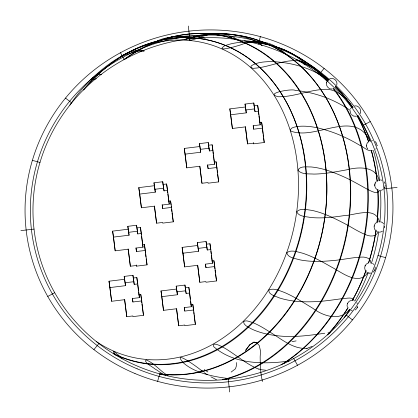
<?xml version="1.0" encoding="UTF-8"?>
<svg xmlns="http://www.w3.org/2000/svg" width="418" height="418" viewBox="0 0 418 418"><rect width="100%" height="100%" fill="white"/><g stroke="black" fill="none" stroke-linecap="round" stroke-linejoin="round"><path stroke-width="0.63" d="M330.507 88.841C327.513 88.255 325.585 84.786 326.688 81.938M329.614 78.819C333.486 76.943 338.167 81.149 336.736 85.199M347.332 307.146L347.071 305.292L347.478 303.468M350.054 110.88L350.874 113.931M354.73 105.843C358.56 105.231 361.868 109.615 360.206 113.126M365.222 270.294L364.674 267.985L365.081 265.916M367.239 148.312C366.105 146.389 366.393 143.771 367.918 142.141M375.228 230.13C373.415 227.92 373.896 224.309 376.231 222.658M376.796 189.354C374.397 187.598 374.063 183.779 376.127 181.631M375.171 267.097L375.192 268.664M384.649 226.284L384.591 227.847M385.312 184.892L384.91 187.217M236.572 362.568L236.29 366.215L235.486 368.78L231.138 372.083M357.223 307.533L357.573 306.274M326.448 82.916L326.479 82.722M374.8 184.469L374.852 184.166M374.162 226.169L374.214 225.866M375.15 268.91L374.831 269.981M157.591 381.347L159.801 373.927M258.199 44.073L260.409 36.653M379.711 190.232C377.72 195.007 371.633 191.251 368.493 189.85C360.05 185.352 351.878 180.325 343.084 176.506C332.906 171.976 322.268 167.963 311.091 166.954C307.063 167.059 299.748 165.69 297.971 170.304C301.707 174.682 308.745 173.695 313.965 174.081C324.948 173.956 335.764 171.803 346.532 169.87C357.944 166.808 375.772 165.711 379.147 180.466M365.16 265.733L366.215 264.213L367.897 263.084M350.456 109.061L350.932 108.173M360.128 113.309L360.227 113.079M384.576 187.891L384.832 187.4M347.557 303.285L349.182 301.274L351.747 300.255M355.096 310.015C355.028 310.125 356.988 308.641 357.144 307.721M375.139 183.199L375.265 182.922M384.811 187.447L384.931 187.17M347.457 303.515L347.577 303.238M365.06 265.963L365.18 265.686M357.124 307.768L357.244 307.486M374.727 270.211L374.852 269.934M378.086 231.859C376.331 236.807 370.186 236.708 366.158 234.9C357.96 231.687 350.707 226.561 342.844 222.658C332.994 217.538 322.827 212.699 311.906 210.374C307.188 209.836 300.323 207.694 296.749 211.78C298.76 216.796 306.227 216.514 310.788 217.48C321.693 218.557 332.655 217.323 343.444 215.709C354.056 215.563 375.5 205.724 379.361 221.644M374.617 270.436L373.122 272.175M367.897 272.348C358.743 286.623 341.616 272.233 331.563 267.097C322.205 261.746 312.701 256.422 302.386 253.13C297.579 252.064 291.09 249.29 286.779 252.744C287.861 257.948 295.505 258.439 299.763 259.824C310.872 262.044 322.299 261.626 333.507 260.498C342.906 259.719 352.144 257.457 361.58 257.096C365.494 256.762 371.257 258.256 370.881 263.209M376.231 148.615L375.74 149.242M93.914 349.61L98.867 343.554M319.133 74.446L324.086 68.39M349.364 309.576C339.933 321.881 322.999 316.003 312.711 308.212C303.447 302.632 294.324 296.696 284.35 292.422C279.574 290.75 273.942 287.819 268.91 289.909C268.011 294.664 275.901 296.252 279.234 297.862C290.076 301.409 301.624 302.083 312.957 301.739C323.307 301.519 333.527 299.758 343.774 298.442C346.919 298.525 353.142 296.508 354.15 300.814M372.36 150.689C367.746 151.724 363.529 146.708 359.375 145.067C350.169 139.528 340.419 134.862 330.215 131.451C320.225 128.101 309.686 125.504 299.074 126.32C296.581 126.732 289.136 127.203 290.75 131.048C315.789 140.913 354.454 108.074 369.993 141.174M329.389 333.021L330.074 332.728L327.973 332.864M382.564 231.112L380.981 231.927L379.246 232.168M381.383 190.294L382.998 189.558M253.961 342.138L249.823 344.693L245.549 350.436L249.828 344.73L253.966 342.175L256.453 342.561L253.966 342.175M47.757 296.461L54.701 292.699M363.299 125.301L370.243 121.539M377.752 180.419L378.212 180.226M312.063 346.438L307.883 348.022M96.349 78.704L94.693 79.206M377.809 221.843L378.295 221.718M99.223 74.461C97.566 74.514 87.237 80.726 94.087 79.357M288.415 361.058L289.047 361.021M303.917 64.1C306.916 64.978 302.888 61.796 302.245 61.169C295.939 55.604 288.619 51.174 280.708 48.3C262.859 42.594 242.477 38.984 224.461 45.886C213.823 53.295 241.249 44.825 242.048 44.365C254.583 39.527 269.03 40.891 279.783 49.214M356.434 116.261L353.68 116.11L351.324 114.537M371.053 273.116L368.812 273.106M289.042 361.027C263.847 364.533 233.861 364.344 213.729 346.71C210.959 339.625 226.875 349.265 228.097 350.268C238.27 356.685 247.597 364.841 258.909 369.219M306.274 348.382C292.934 349.004 281.957 339.432 271.209 332.88C265.179 329.018 259.097 325.105 252.415 322.461C249.729 321.787 245.868 319.624 243.469 321.787C243.929 325.726 248.877 327.331 251.861 329.128C259.447 332.655 267.692 334.572 275.969 335.57C292.245 337.833 308.604 335.555 324.729 333.24M245.382 106.987L229.837 108.884L230.705 114.767L246.249 112.87L245.026 104.082L253.794 103.011L254.98 111.575L258.543 111.141L260.2 124.857L253.245 125.703L253.679 129.193L262.509 128.112L264.239 142.517L253.684 143.808L253.507 142.632M253.794 103.011L254.113 105.697L257.676 105.258L258.543 111.141M245.026 104.082L245.894 109.965L254.661 108.894M259.75 122.464L261.642 122.234L262.509 128.112M229.837 108.884L232.371 128.472L245.491 126.868L247.545 143.891L253.606 143.149L253.684 143.808M199.825 146.525L184.275 148.421L185.122 154.153L200.666 152.251L199.47 143.62L208.227 142.548L209.397 150.961L212.966 150.522L214.617 164.237L207.662 165.089L208.086 168.579L216.916 167.498L218.661 181.903L208.101 183.194L208.028 182.53L201.962 183.277L199.747 166.197M208.227 142.548L208.551 145.234L212.119 144.795L212.966 150.522M199.47 143.62L200.316 149.346L209.068 148.28M214.178 162.001L216.069 161.771L216.916 167.498M184.275 148.421L186.789 167.858L199.909 166.254L201.962 183.277M154.326 185.717L138.792 187.614L139.743 194.077L155.277 192.181L153.981 182.812L162.738 181.741L164.018 190.88L167.571 190.451L169.238 204.156L162.283 205.013L162.706 208.504L171.537 207.417L173.282 221.827L162.722 223.118L162.633 222.46L156.583 223.196L154.331 206.022M153.981 182.812L154.937 189.27L163.694 188.204M168.689 201.189L170.581 200.959L171.537 207.417M138.792 187.614L141.399 207.783L154.519 206.178L156.583 223.196M128.174 229.231L112.63 231.128L113.513 237.105L129.058 235.209L127.819 226.326L136.576 225.255L137.788 233.918L141.352 233.479L143.008 247.195L136.054 248.041L136.472 251.531L145.318 250.455L147.047 264.86L136.487 266.151L136.315 264.955M141.352 233.479L140.469 227.502L136.905 227.941L137.788 233.918M127.819 226.326L128.702 232.303L137.459 231.232M142.538 244.708L144.435 244.478L145.318 250.455M112.63 231.128L115.175 250.816L128.3 249.206L130.348 266.235L136.414 265.487L136.487 266.151M197.662 245.481L182.128 247.378L182.985 253.198L198.519 251.302L197.317 242.576L206.074 241.505L207.26 250.006L210.813 249.572L212.48 263.283L205.525 264.134L205.949 267.625L214.779 266.543L216.524 280.948L205.964 282.239L205.875 281.58L199.825 282.322L197.589 265.158M206.074 241.505L206.403 244.19L209.956 243.751L210.813 249.572M197.317 242.576L198.179 248.391L206.936 247.325M212.025 260.957L213.922 260.727L214.779 266.543M182.128 247.378L184.636 266.903L197.761 265.299L199.825 282.322M124.543 279.308L108.999 281.204L109.939 287.574L125.484 285.672L124.188 276.402L132.961 275.331L134.215 284.376L137.778 283.942L139.429 297.653L132.49 298.504L132.914 301.995L141.744 300.913L143.473 315.324L132.914 316.614L132.84 315.951L126.774 316.692L124.543 299.607M124.188 276.402L125.128 282.767L133.896 281.695M176.548 289.042L161.003 290.938L161.844 296.644L177.389 294.747L176.192 286.137L184.949 285.066L186.12 293.452L189.683 293.018L191.339 306.734L184.385 307.58L184.803 311.07L193.633 309.994L195.378 324.394L184.819 325.685L184.746 325.026L178.679 325.768L176.469 308.714M184.949 285.066L185.279 287.746L188.842 287.312L189.683 293.018M138.912 294.779L140.803 294.544L141.744 300.913M176.192 286.137L177.033 291.842L185.791 290.771M108.999 281.204L111.601 301.279L124.726 299.675L126.774 316.692M190.901 304.518L192.792 304.288L193.633 309.994M161.003 290.938L163.495 310.355L176.631 308.745L178.679 325.768M162.738 181.741L163.067 184.422L166.62 183.988L167.571 190.451M132.961 275.331L133.274 278.007L136.838 277.578L137.778 283.942M20.9 230.605L34.025 229.101M383.975 188.899A176.135 171.265 -8.4 0 0 104.861 71.661A176.135 171.265 -8.4 0 0 138.165 366.434A176.135 171.265 -8.4 0 0 383.975 188.899L397.1 187.395M229.539 378.687C215.463 376.979 195.128 373.593 183.016 362.531C171.035 347.922 200.974 369.538 201.967 371.095M332.273 88.935L331.27 88.956M140.072 50.939L132.48 52.548L121.157 56.278L126.45 53.321L130.824 51.686L137.903 50.15L141.524 50.186M144.466 50.939L141.373 50.897M371.978 140.411L372.48 140.448M352.202 310.783L351.204 310.658M265.43 370.17L260.775 369.679M100.195 74.373L101.464 74.765M380.437 179.918L381.927 180.252M368.791 273.1L369.057 273.153M165.946 375.181C162.44 374.8 158.469 370.677 154.984 368.979C153.725 367.506 142.946 362.171 146.054 359.893C154.399 363.012 160.826 371.837 168.099 375.625M32.379 160.345L39.982 162.44M378.018 255.56L385.621 257.655M380.808 221.796L382.402 222.538L383.567 223.64M228.698 34.913C219.251 31.69 209.021 33.801 199.992 37.343C198.994 37.803 184.782 42.913 190.571 38.388C202.641 32.85 216.514 32.677 229.503 34.036C240.355 36.256 252.833 38.059 261.616 45.149M205.275 38.404C194.919 33.952 182.906 36.784 172.002 36.988C166.897 37.657 157.852 39.423 155.115 42.73C166.045 37.777 179.359 33.278 190.164 39.02M377.271 231.724L376.822 231.499M216.44 379.701L210.865 376.806M231.859 36.204L238.772 40.342M143.4 51.304L142.12 50.463A17.457 6.808 -82.5 0 0 141.519 50.202M372.532 263.335L373.964 264.505M207.38 374.727L204.684 372.981M115.734 354.955C108.225 345.989 120.232 356.638 122.208 358.487M350.132 110.31C333.877 99.212 314.78 92.226 295.176 90.419C293.17 88.292 263.387 93.266 278.367 96.751C293.551 96.981 307.852 90.44 322.915 89.426C335.628 87.9 345.963 97.289 352.599 107.065M327.764 79.718C311.556 67.868 291.362 62.287 271.47 61.592C264.955 61.697 258.016 62.026 252.19 65.255C248.862 66.896 252.451 68.97 254.651 68.218C268.487 67.204 281.408 60.521 295.406 60.61C309.153 60.652 318.965 71.656 328.151 80.423M281.884 50.698L288.201 55.746M65.495 98.094L71.677 102.87M346.323 315.13L352.505 319.906M375.071 141.519L375.834 142.251M366.711 272.118L366.33 271.794M256.448 342.53L259.223 345.461L260.513 351.057L260.168 356.867C260.262 365.107 260.346 373.52 262.504 381.519M375.965 142.407L377.104 145.401M384.168 181.898L385.056 183.539M367.662 148.939L367.37 148.526M356.81 302.669L357.285 303.62M120.462 52.731L124.277 59.455M293.723 358.545L297.538 365.269M263.544 137.815L264.239 142.517M259.332 118.973L260.2 124.857M254.113 105.697L254.98 111.575M253.156 125.661L253.679 129.193M247.545 143.891L245.303 126.659M218.661 181.903L217.585 174.296M213.77 158.511L214.617 164.237M208.551 145.234L209.397 150.961M207.521 164.76L208.086 168.579M216.524 280.948L215.51 273.879M211.707 258.052L212.48 263.283M206.403 244.19L207.26 250.006M205.431 264.134L205.949 267.625M194.537 318.688L195.378 324.394M190.493 301.028L191.339 306.734M185.279 287.746L186.12 293.452M172.42 216.012L173.282 221.827M169.238 204.156L167.832 193.957M184.244 307.267L184.803 311.07M163.067 184.422L164.018 190.88M162.132 204.627L162.706 208.504M146.164 258.883L147.047 264.86M143.008 247.195L141.524 236.227M135.944 247.947L136.472 251.531M143.473 315.324L141.932 303.943M138.588 291.921L139.429 297.653M133.274 278.007L134.215 284.376M130.348 266.235L128.101 248.909M132.349 298.175L132.914 301.995M136.576 225.255L136.838 227.402M245.894 109.965L246.249 112.87M230.705 114.767L232.371 128.472M216.069 161.771L216.979 169.285M217.13 170.539L217.433 173.042M213.922 260.727L214.528 265.738M214.68 266.992L214.904 268.868M215.056 270.122L215.359 272.625M200.316 149.346L200.666 152.251M209.956 243.751L210.714 249.985M210.865 251.234L211.168 253.726M211.32 254.975L211.623 257.467M185.122 154.153L186.789 167.858M192.792 304.288L193.628 311.175M193.78 312.429L194.004 314.305M194.156 315.559L194.459 318.061M170.581 200.959L171.035 204.715M171.187 205.969L171.417 207.85M171.568 209.104L171.871 211.607M172.023 212.861L172.326 215.369M166.62 183.988L167.681 192.714M177.033 291.842L177.389 294.747M128.702 232.303L129.058 235.209M125.128 282.767L125.484 285.672M113.513 237.105L115.175 250.816M109.939 287.574L111.601 301.279M261.642 122.234L262.17 126.617M262.316 127.866L262.995 133.504M263.147 134.758L263.371 136.634M257.676 105.258L258.805 114.61M258.956 115.854L259.254 118.351M212.119 144.795L212.793 150.407M212.945 151.65L213.248 154.148M213.394 155.391L213.697 157.889M188.842 287.312L189.443 292.297M189.594 293.546L190.268 299.157M182.985 253.198L184.636 266.903M161.844 296.644L163.495 310.355M139.743 194.077L141.399 207.783M144.435 244.478L145.114 250.11M145.26 251.364L145.49 253.245M145.636 254.494L145.939 257.002M140.469 227.502L141.373 234.984M140.803 294.544L141.78 302.689M136.838 277.578L137.59 283.806M137.741 285.055L138.415 290.662M198.179 248.391L198.519 251.302M154.937 189.27L155.277 192.181M188.33 26.047L189.772 38.811M228.228 379.189L229.67 391.953M377.109 145.595L377.099 145.339M374.753 185.221L374.763 185.535M366.544 145.73L366.555 146.044M316.165 72.194A163.057 132.062 -77.1 0 1 328.506 80.951M335.246 86.855A163.057 132.062 -77.1 0 1 353.116 107.787M357.912 115.263A163.057 132.062 -77.1 0 1 370.338 141.462M373.326 150.454A163.057 132.062 -77.1 0 1 379.575 180.78M380.432 190.133A163.057 132.062 -77.1 0 1 379.878 222.313M378.703 231.802A163.057 132.062 -77.1 0 1 371.341 263.507M368.216 272.541A163.057 132.062 -77.1 0 1 354.84 301.106M349.96 309.163A163.057 132.062 -77.1 0 1 344.077 317.784M297.297 60.077A166.5 134.45 -77.2 0 1 328.355 79.666M335.795 86.745A166.5 134.45 -77.2 0 1 352.071 107.269M357.312 116.005A166.5 134.45 -77.2 0 1 368.728 141.906M371.356 150.36A166.5 134.45 -77.2 0 1 377.235 181.349M377.893 189.427A166.5 134.45 -77.2 0 1 377.073 222.846M376.111 230.422A166.5 134.45 -77.2 0 1 368.697 262.723M366.043 270.561A166.5 134.45 -77.2 0 1 352.431 300.38M347.938 307.972A166.5 134.45 -77.2 0 1 328.135 334.196M247.216 41.398A173.345 139.45 -77.4 0 1 327.503 81.296M333.606 88.564A173.345 139.45 -77.4 0 1 283.138 363.78M184.683 39.517A176.109 141.357 -77.4 0 1 349.187 169.384A176.109 141.357 -77.4 0 1 222.533 379.711M124.439 59.492A172.091 137.956 -77.4 0 1 325.596 165.392A172.091 137.956 -77.4 0 1 159.932 373.875M83.401 90.032A164.781 132.062 -77.5 0 1 260.184 67.873A164.781 132.062 -77.5 0 1 284.135 278.122A164.781 132.062 -77.5 0 1 113.435 353.591M69.863 105.075A161.223 129.293 -77.7 0 1 249.551 66.509A161.223 129.293 -77.7 0 1 273.8 281.058A161.223 129.293 -77.7 0 1 96.61 341.736M83.882 89.389A164.875 132.292 -77.8 0 1 260.56 68.27A164.875 132.292 -77.8 0 1 284.611 278.43A164.875 132.292 -77.8 0 1 114.182 354.124M123.827 59.654A172.054 138.123 -77.8 0 1 325.533 165.716A172.054 138.123 -77.8 0 1 159.875 374.021M185.216 39.292A176.114 141.493 -77.8 0 1 349.427 169.52A176.114 141.493 -77.8 0 1 223.708 379.732M244.389 40.776A173.564 139.68 -77.6 0 1 327.325 81.536M333.073 88.438A173.564 139.68 -77.6 0 1 280.969 364.898M296.096 59.366A166.693 134.648 -77.3 0 1 328.485 79.733M335.508 86.448A166.693 134.648 -77.3 0 1 352.238 107.656M357.171 115.932A166.693 134.648 -77.3 0 1 368.629 142.042M371.268 150.579A166.693 134.648 -77.3 0 1 377.057 181.187M377.726 189.333A166.693 134.648 -77.3 0 1 376.963 222.376M376.012 230.015A166.693 134.648 -77.3 0 1 368.404 263.183M365.933 270.472A166.693 134.648 -77.3 0 1 352.228 300.516M348.084 307.543A166.693 134.648 -77.3 0 1 327.31 334.98M94.249 79.43A12.597 1.207 -23.8 0 1 93.705 79.54M99.353 74.242A20.487 6.103 -55.2 0 1 100.273 74.242M140.202 51.09A27.337 12.827 32.4 0 1 141.503 51.064M262.128 45.781A12.608 6.045 -7.6 0 1 261.59 45.16M228.85 35.958A120.222 45.813 75.4 0 1 232.011 37.474M280.123 49.789A56.101 11.887 50.8 0 1 282.218 51.299M307.847 348.194A46.487 20.816 -71.4 0 1 306.248 348.513M291.983 341.621A147.193 5.784 -11.9 0 1 296.101 340.91M260.754 369.491A80.554 34.245 78.9 0 1 258.888 368.979M207.835 371.968A142.36 29.056 50.5 0 1 204.266 369.58M204.334 372.13A131.56 35.979 57.5 0 1 201.612 370.202M134.977 373.52A184.061 178.972 -8.4 0 0 391.849 187.995A184.061 178.972 -8.4 0 0 100.174 65.48A184.061 178.972 -8.4 0 0 134.977 373.52M137.099 368.796A178.773 173.836 -8.4 0 0 386.603 188.602A178.773 173.836 -8.4 0 0 103.298 69.602A178.773 173.836 -8.4 0 0 137.099 368.796"/></g></svg>
